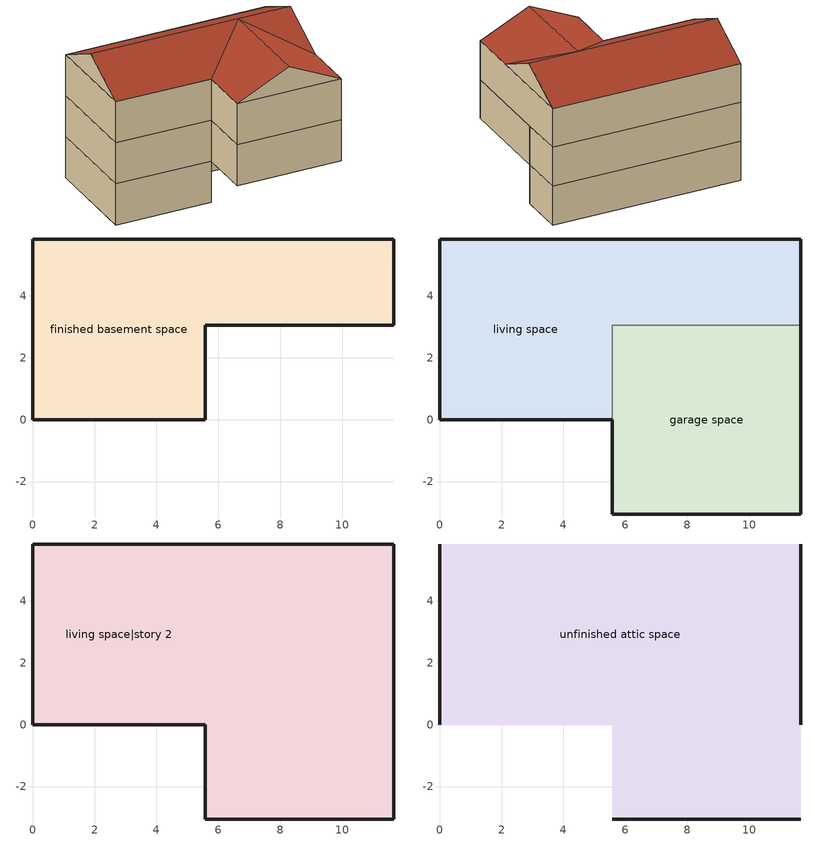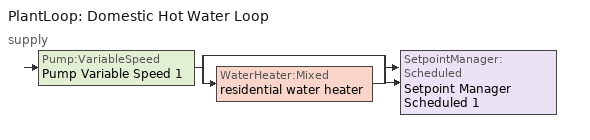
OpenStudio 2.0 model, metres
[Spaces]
finished basement space
 floor ground: 0,0 0,5.84 11.67,5.84 11.67,3.05 5.58,3.05 5.58,0 z-2.44
 wall ground: 0,5.84 0,0 5.58,0 5.58,3.05 11.67,3.05 11.67,5.84 0,5.84 z-2.44:0
garage space
 floor ground: 5.58,-3.05 5.58,3.05 11.67,3.05 11.67,-3.05 z0
 wall outside: 5.58,0 5.58,-3.05 11.67,-3.05 11.67,3.05 z0:2.44
 wall to living space: 11.67,3.05 5.58,3.05 5.58,0 z0:2.44
living space
 floor to finished basement space: 0,0 0,5.84 11.67,5.84 11.67,3.05 5.58,3.05 5.58,0 z0
 wall outside: 11.67,3.05 11.67,5.84 0,5.84 0,0 5.58,0 z0:2.44
living space|story 2
 floor to living space: 11.67,5.84 11.67,3.05 5.58,3.05 5.58,0 0,0 0,5.84 z2.44
 floor to garage space: 11.67,3.05 11.67,-3.05 5.58,-3.05 5.58,3.05 z2.44
 wall outside: 0,5.84 0,0 5.58,0 5.58,-3.05 11.67,-3.05 11.67,5.84 0,5.84 z2.44:4.88
unfinished attic space
 floor to living space|story 2: 11.67,5.84 11.67,0 0,0 0,5.84 z4.88; 5.58,-3.05 5.58,0 11.67,0 11.67,-3.05 z4.88
 wall outside: 0,2.92,6.34 0,5.84,4.88 0,0,4.88; 11.67,2.92,6.34 11.67,0,4.88 11.67,5.84,4.88; 5.58,-3.05,4.88 11.67,-3.05,4.88 8.62,-3.05,6.33
 roof outside: 11.67,2.92,6.34 0,2.92,6.34 0,0,4.88 11.67,0,4.88; 0,2.92,6.34 11.67,2.92,6.34 11.67,5.84,4.88 0,5.84,4.88; 5.58,0,4.88 5.58,-3.05,4.88 8.62,-3.05,6.33 8.62,2.9,6.33; 11.67,0,4.88 8.62,2.9,6.33 8.62,-3.05,6.33 11.67,-3.05,4.88
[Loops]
PlantLoop 'Domestic Hot Water Loop'
 supply: Pump:VariableSpeed 'Pump Variable Speed 1' > split
  | bypass
  | WaterHeater:Mixed 'residential water heater'
  join > SetpointManager:Scheduled 'Setpoint Manager Scheduled 1'
[Building]
Building: Standards Number of Stories=3; Standards Number of Above Ground Stories=2; Standards Building Type=singlefamilydetached; Standards Number of Living Units=1
[Site]
Denver Intl Ap_CO_USA: Latitude {deg}=39.83; Longitude {deg}=-104.65; Time Zone {hr}=-7; Elevation {m}=1650
[ClimateZones]
Climate Zone Institution Name 2=Building America; Climate Zone Document Year 2=0; Climate Zone Value 2=Cold
[SizingPeriod:DesignDay] Barometric Pressure {Pa}=83011; Sky Clearness=0; Rain Indicator=0; Snow Indicator=0; Day of Month=21; Daylight Saving Time Indicator=0; Humidity Indicating Type=Wetbulb; Dry-Bulb Temperature Range Modifier Type=DefaultMultipliers
Name | Maximum Dry-Bulb Temperature {C} | Daily Dry-Bulb Temperature Range {deltaC} | Humidity Indicating Conditions at Maximum Dry-Bulb | Wind Speed {m/s} | Wind Direction {deg} | Month | Day Type | Solar Model Indicator | ASHRAE Taub | ASHRAE Taud
Denver Intl Ap Ann Clg 1% Condns WB=>MDB | 27 | 15.2 | 17.6 | 4.2 | 80 | 7 | SummerDesignDay | ASHRAETau | 0.424 | 2.012
Denver Intl Ap Ann Htg 99% Condns DB | -14 | 0 | -14 | 3.3 | 160 | 12 | WinterDesignDay | ASHRAEClearSky
Denver Intl Ap Ann Clg 1% Condns DB=>MWB | 33.2 | 15.2 | 15.6 | 4.2 | 80 | 7 | SummerDesignDay | ASHRAETau | 0.424 | 2.012
[Site:WaterMainsTemperature]
Calculation Method=Correlation; Annual Average Outdoor Air Temperature {C}=10.8753; Maximum Difference In Monthly Average Outdoor Air Temperatures {deltaC}=23.1524
[Site:GroundTemperature:BuildingSurface]
6.71221, 4.9416, 4.79814, 5.63626, 9.00496, 12.3608, 15.2732, 17.1228, 17.2883, 15.7979, 12.9685, 9.71588
[Site:GroundTemperature:Deep]
10.8753, 10.8753, 10.8753, 10.8753, 10.8753, 10.8753, 10.8753, 10.8753, 10.8753, 10.8753, 10.8753, 10.8753
[ThermalZone] Use Ideal Air Loads=No
living zone; garage zone; unfinished attic zone; finished basement zone
[Sizing:Zone] Zone Cooling Design Supply Air Temperature Input Method=SupplyAirTemperature; Zone Cooling Design Supply Air Temperature {C}=14; Zone Cooling Design Supply Air Temperature Difference {deltaC}=11.11; Zone Heating Design Supply Air Temperature Input Method=SupplyAirTemperature; Zone Heating Design Supply Air Temperature {C}=40; Zone Heating Design Supply Air Temperature Difference {deltaC}=11.11; Zone Cooling Design Supply Air Humidity Ratio {kg-H2O/kg-air}=0.0085; Zone Heating Design Supply Air Humidity Ratio {kg-H2O/kg-air}=0.008; Cooling Design Air Flow Method=DesignDay; Heating Design Air Flow Method=DesignDay; Account for Dedicated Outdoor Air System=No; Dedicated Outdoor Air System Control Strategy=NeutralSupplyAir; Dedicated Outdoor Air Low Setpoint Temperature for Design {C}=autosize; Dedicated Outdoor Air High Setpoint Temperature for Design {C}=autosize
living zone; garage zone; unfinished attic zone; finished basement zone
[Space] Building Unit=unit 1
Name | Thermal Zone
garage space | garage zone
living space; living space|story 2 | living zone
unfinished attic space | unfinished attic zone
finished basement space | finished basement zone
[BuildingUnit]
unit 1: Building Unit Type=Residential; Building Unit Feature Name 1=NumberOfBedrooms; Building Unit Feature Data Type 1=Integer; Building Unit Feature Value 1=3; Building Unit Feature Name 2=NumberOfBathrooms; Building Unit Feature Data Type 2=Double; Building Unit Feature Value 2=2; Building Unit Feature Name 3=DHWSchedIndex; Building Unit Feature Data Type 3=Integer; Building Unit Feature Value 3=0
[PlantLoop]
Domestic Hot Water Loop: Plant Loop Volume {m3}=0.003; Load Distribution Scheme=Optimal
[Sizing:Plant]
Domestic Hot Water Loop: Loop Type=Heating; Design Loop Exit Temperature {C}=51.6667; Loop Design Temperature Difference {deltaC}=5.55556; Sizing Option=NonCoincident; Zone Timesteps in Averaging Window=1; Coincident Sizing Factor Mode=None
[Pump:VariableSpeed]
Pump Variable Speed 1: Rated Flow Rate {m3/s}=0.01; Rated Pump Head {Pa}=1; Rated Power Consumption {W}=0; Motor Efficiency=1; Fraction of Motor Inefficiencies to Fluid Stream=0; Coefficient 1 of the Part Load Performance Curve=0; Coefficient 2 of the Part Load Performance Curve=1; Coefficient 3 of the Part Load Performance Curve=0; Coefficient 4 of the Part Load Performance Curve=0; Pump Control Type=Intermittent
[SetpointManager:Scheduled]
Setpoint Manager Scheduled 1: Control Variable=Temperature; Schedule=DHW Temp
[WaterHeater:Mixed]
residential water heater: Tank Volume {m3}=0.143846; Setpoint Temperature Schedule=WH Setpoint Temp; Deadband Temperature Difference {deltaC}=2; Maximum Temperature Limit {C}=99; Heater Control Type=Cycle; Heater Maximum Capacity {W}=11722.8; Heater Minimum Capacity {W}=0; Heater Fuel Type=PropaneGas; Heater Thermal Efficiency=0.773298; Off Cycle Parasitic Fuel Consumption Rate {W}=0; Off Cycle Parasitic Fuel Type=Electricity; Off Cycle Parasitic Heat Fraction to Tank=0; On Cycle Parasitic Fuel Consumption Rate {W}=0; On Cycle Parasitic Fuel Type=Electricity; On Cycle Parasitic Heat Fraction to Tank=0; Ambient Temperature Indicator=ThermalZone; Ambient Temperature Thermal Zone=finished basement zone; Off Cycle Loss Coefficient to Ambient Temperature {W/K}=4.15715; Off Cycle Loss Fraction to Thermal Zone=0.64; On Cycle Loss Coefficient to Ambient Temperature {W/K}=4.15715; On Cycle Loss Fraction to Thermal Zone=1; Use Side Effectiveness=1; Source Side Effectiveness=1; Use Side Design Flow Rate {m3/s}=autosize; Source Side Design Flow Rate {m3/s}=autosize; Indirect Water Heating Recovery Time {hr}=1.5
[Schedule:Ruleset]
Name | Default Day Schedule
DHW Temp | DHW Temp Default
WH Setpoint Temp | WH Setpoint Temp
[Schedule:Day]
DHW Temp Default: 24, 0, 51.6667
WH Setpoint Temp: 24, 0, 52.6667
